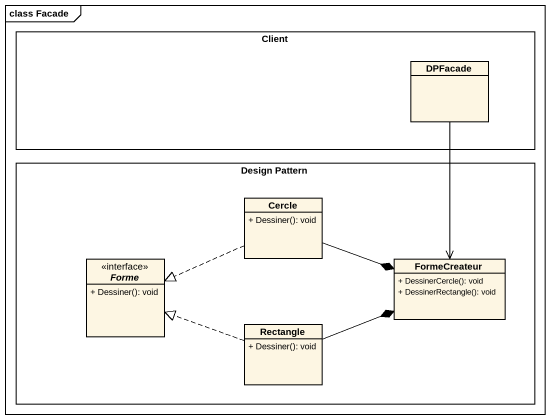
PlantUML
@startuml
mainframe class Facade
hide circle
hide empty members
skinparam classAttributeIconSize 0
rectangle Client {
  class DPFacade
}
rectangle "Design Pattern" as Design_Pattern {
  class Cercle {
    + Dessiner(): void
  }
  interface Forme {
    + Dessiner(): void
  }
  class FormeCreateur {
    + DessinerCercle(): void
    + DessinerRectangle(): void
  }
  class "Rectangle" as Rectangle_ {
    + Dessiner(): void
  }
}
DPFacade --> FormeCreateur
Cercle .left.|> Forme
Cercle -right-* FormeCreateur
Rectangle_ .left.|> Forme
Rectangle_ -right-* FormeCreateur
@enduml
